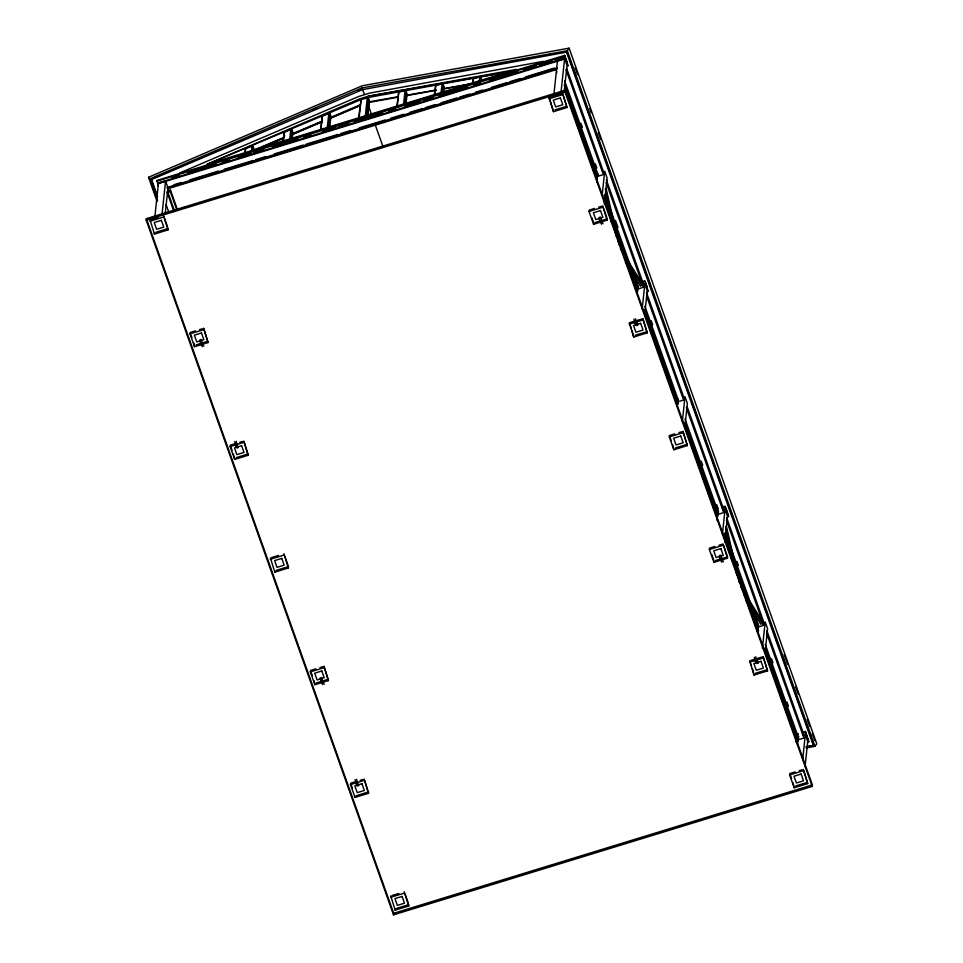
<?xml version="1.0" encoding="UTF-8"?>
<svg xmlns="http://www.w3.org/2000/svg" width="963" height="963" viewBox="0 0 963 963"><rect width="100%" height="100%" fill="white"/><g stroke="black" fill="none" stroke-linecap="round" stroke-linejoin="round"><path stroke-width="1.44" d="M253.522 150.3L254.088 149.048L253.209 146.593L252.017 146.087L245.589 148.832L245.132 153.562L248.875 152.419M473.026 83.673L473.555 78.135L479.827 76.992L481.873 80.17M283.423 141.826L284.398 132.28L290.826 129.536L292.018 130.041L292.896 132.497L292.258 138.479M320.92 130.318L322.388 116.078L328.828 113.333L330.02 113.827L330.899 116.294L329.719 127.321M397.238 106.917L398.79 91.87L405.05 90.727L406.217 91.437L407.096 93.905L406.037 103.811M434.722 95.409L435.782 85.081L442.041 83.925L443.209 84.648L444.087 87.103L443.51 92.508M146.207 220.19L146.376 218.637L565.064 90.221L812.387 784.881L812.218 786.434L393.53 914.85L146.207 220.19L564.896 91.774L565.064 90.221M155.958 232.264L168.128 228.52L167.983 229.916L154.453 234.069L150.035 219.853L158.149 217.361M158.353 186.232L156.969 180.43L564.655 55.385L565.353 57.335L555.302 60.416M154.874 216.699L158.45 183.187L165.576 181.008L167.983 187.761L165.179 213.991M154.453 234.069L154.598 232.673M162.001 214.52L165.576 181.008M167.983 229.916L163.566 215.7M173.906 211.607L167.237 192.516L167.406 190.939L170.463 190.012L177.505 209.814M176.843 209.97L170.295 191.589L170.463 190.012M208.08 342.551L203.662 328.335L208.08 342.551L194.55 346.704L189.988 333.872L190.132 332.488L195.549 330.827M194.55 346.704L193.792 342.744M244.638 153.562L245.589 148.832M252.763 150.83L253.209 146.593M244.253 442.33L248.213 455.258L234.683 459.411L230.121 446.591L230.265 445.195L235.682 443.534M234.683 459.411L233.467 454.175M248.213 455.258L243.795 441.042M282.953 141.633L284.398 132.28M291.067 139.009L292.018 130.041M276.321 570.325L288.491 566.593L288.346 567.977L274.816 572.13L270.398 557.914M320.462 130.065L322.388 116.078M274.816 572.13L274.961 570.746M328.539 127.622L330.02 113.827M288.346 567.977L283.929 553.773M358.573 118.341L361.053 99.707L359.03 118.63M365.266 116.716L367.288 97.793L368.528 98.382L369.407 100.85L367.842 115.404M366.662 115.861L368.528 98.382M367.397 115.103L367.854 110.745M368.323 106.375L368.793 102.006M328.431 680.576L324.013 666.36L328.431 680.576L314.901 684.717L310.339 671.897L310.483 670.501L315.9 668.852M314.901 684.717L314.143 680.769M396.768 106.7L398.79 91.87M404.857 104.173L406.217 91.437M364.604 780.355L368.564 793.283L355.034 797.436L350.472 784.604L350.616 783.22L356.033 781.559M355.034 797.436L355.178 796.04M434.277 95.084L435.782 85.081M368.564 793.283L364.146 779.067M442.354 92.737L443.209 84.648M472.556 83.42L473.555 78.135M396.672 908.35L408.842 904.618L408.697 906.002L395.167 910.155L390.749 895.939M480.621 81.193L480.994 77.702M393.53 914.85L393.698 913.297L146.376 218.637M395.167 910.155L395.312 908.759M408.697 906.002L404.279 891.786M567.014 107.531L562.597 93.315L567.014 107.531L553.484 111.672L549.066 97.468L561.236 93.724M553.906 94.314L557.481 60.801L564.607 58.611L567.014 65.376L564.21 91.593M556.626 73.092L556.795 71.515M553.484 111.672L549.524 98.744M568.17 65.267L568.098 66.002L564.655 55.385M561.032 92.123L564.607 58.611M607.256 218.77L607.111 220.166L593.581 224.307L589.019 211.487L589.163 210.103L594.58 208.441M596.651 182.176L597.59 173.436M593.581 224.307L593.738 222.922M602.224 194.562L604.716 171.245L607.111 177.999L604.319 204.228M607.111 220.166L602.694 205.95L598.637 207.189M647.244 332.873L642.827 318.657L647.244 332.873L633.714 337.026L629.296 322.81L641.478 319.078M636.94 293.426L637.711 286.143M633.714 337.026L632.041 330.502M648.412 290.621L648.328 291.368L644.897 280.751L642.02 281.629M642.201 308.726L644.837 283.965L647.244 290.718L644.753 314.022M687.377 445.592L682.96 431.376L687.377 445.592L673.847 449.745L669.285 436.925L669.429 435.529L674.846 433.868M677.073 406.157L677.844 398.863M673.847 449.745L672.631 444.509M682.334 421.457L684.982 396.684L687.377 403.437L684.729 428.21M727.607 556.795L727.462 558.179L713.932 562.332L709.37 549.512L709.514 548.116L714.931 546.454M717.002 520.201L717.941 511.461M713.932 562.332L714.077 560.935M728.666 516.036L728.582 516.782L725.151 506.153L722.274 507.032M722.419 534.044L725.067 509.271L727.462 516.024L724.67 542.253M727.462 558.179L723.044 543.963L718.988 545.214M767.595 670.898L763.178 656.682L767.595 670.898L754.065 675.039L749.647 660.835L761.817 657.091M757.291 631.451L758.062 624.168M754.065 675.039L752.392 668.527M762.395 648.207L765.188 621.978L767.595 628.731L765.104 652.047M803.768 770.689L807.728 783.617L794.198 787.77L789.636 774.938L789.78 773.554L795.197 771.893M797.424 744.17L798.195 736.888M795.859 741.859L797.894 741.233L798.062 739.656L765.32 647.714M794.198 787.77L792.97 782.522M808.884 741.341L808.8 742.076L805.369 731.459L802.492 732.337M802.685 759.47L805.321 734.697L807.728 741.462L805.08 766.223M807.728 783.617L803.311 769.401M327.312 127.032L328.828 113.333M329.876 121.651L330.899 116.294M403.473 105.003L405.05 90.727M405.917 100.646L406.398 96.36M289.827 138.431L290.826 129.536M440.97 93.495L442.041 83.925M251.367 151.648L252.017 146.087M479.261 81.759L479.827 76.992M292.331 133.749L292.896 132.497M443.546 88.139L444.087 87.103M569.109 48.15L362.196 85.779L148.519 177.288L149.891 178.901L361.956 87.946L567.315 50.738L569.109 48.15L816.793 743.809L814.975 746.325L806.151 747.974M207.153 164.288L359.693 98.84L368.095 96.264L516.493 69.408L207.153 164.288L360.126 99.983L368.215 97.504L515.903 70.504L368.095 96.264M257.386 149.626L283.483 138.419M291.729 134.88L321.967 121.916M330.213 118.377L360.439 105.4L330.044 118.244M312.999 109.806L317.116 108.049M358.248 90.474L362.365 88.716M155.091 177.276L159.208 175.507M161.965 174.339L166.081 172.582M186.702 163.77L190.818 162.013M214.183 152.034L216.928 150.854M179.684 172.967L358.609 96.505L369.756 93.086L543.288 61.367M255.412 149.602L283.002 137.805M292.656 133.676L321.63 121.302M329.9 117.763L360.246 104.798M255.472 149.783L283.086 138.094M292.752 134.013L321.762 121.747M474.265 83.287L478.009 82.132M156.885 181.176L564.571 56.131M172.016 177.974L179.19 175.772M187.809 173.135L216.519 164.324M222.26 162.566L229.435 160.364M238.054 157.727L250.97 153.755M253.847 152.876L263.886 149.795M272.505 147.158L298.349 139.226M304.091 137.468L311.266 135.265M322.749 131.75L335.666 127.778M338.543 126.899L348.582 123.818M354.324 122.06L383.045 113.249M388.787 111.491L395.962 109.288M404.568 106.652L420.362 101.801M423.239 100.922L433.278 97.841M439.02 96.083L467.729 87.272M473.471 85.514L480.657 83.312M489.264 80.675L517.974 71.864M523.716 70.106L536.644 66.146M539.509 65.255L552.425 61.295M157.583 183.126L565.269 58.081M157.511 183.849L565.197 58.803M174.062 184.691L181.249 182.501M189.855 179.852L218.565 171.053M224.307 169.283L253.016 160.484M255.893 159.605L265.944 156.512M274.551 153.875L303.261 145.064M306.138 144.185L337.712 134.507M340.589 133.616L350.64 130.535M359.247 127.898L385.092 119.978M390.834 118.208L403.75 114.248M409.492 112.49L422.408 108.53M425.285 107.639L435.324 104.558M441.078 102.8L456.859 97.961M459.736 97.082L469.788 94.001M475.529 92.231L482.704 90.028M491.311 87.392L507.104 82.553M509.981 81.662L520.02 78.581M525.762 76.823L554.483 68.024M166.816 187.616L557.276 67.855M169.103 187.665L173.4 186.341M182.019 183.704L210.728 174.893M216.47 173.135L223.645 170.933M232.264 168.296L245.18 164.324M250.922 162.566L258.096 160.364M266.715 157.727L295.424 148.916M301.166 147.158L308.341 144.956M316.959 142.307L329.876 138.347M332.753 137.468L342.792 134.387M351.411 131.75L380.12 122.939M382.985 122.06L393.036 118.979M401.655 116.33L414.572 112.37M417.448 111.491L427.488 108.41M433.23 106.652L464.816 96.962M467.681 96.083L474.867 93.88M483.474 91.244L499.267 86.393M502.144 85.514L512.184 82.433M517.925 80.675L527.977 77.594M533.719 75.824L549.512 70.985M552.377 70.106L556.686 68.782M167.586 188.844L556.614 69.529M167.237 192.516L170.295 191.589M149.891 221.249L163.409 217.096M548.91 98.852L562.44 94.699M554.977 109.866L565.811 106.556M199.606 329.587L202.314 328.756M189.988 333.872L203.518 329.731M589.019 211.487L602.549 207.334M196.055 344.898L206.876 341.576M595.086 222.501L605.908 219.191M202.29 343.647L201.339 339.506L199.81 339.975L200.773 344.104L202.29 343.647L203.891 346.174M601.49 221.201L600.539 217.072L599.01 217.542L599.973 221.671L601.49 221.201L603.091 223.741M634.846 283.832L637.723 282.953M634.761 284.579L637.638 283.7M641.948 282.376L644.813 281.497M635.46 286.529L638.337 285.65M642.634 284.326L645.511 283.447M635.387 287.251L638.252 286.372M642.273 287.672L638.674 288.768L633.185 273.372M239.739 442.294L242.447 441.463M230.121 446.591L243.651 442.438M629.152 324.194L642.682 320.053M235.73 446.074L237.259 445.604L238.451 447.506L236.922 447.976L234.719 441.68M634.93 323.628L636.459 323.159L637.65 325.061L636.122 325.53L633.919 319.247M236.188 457.606L248.358 453.874M635.219 335.22L646.041 331.898M679.998 401.126L683.598 400.018L646.727 296.448M271.759 557.505L278.512 555.434M678.903 432.628L681.611 431.797M270.254 559.31L283.784 555.157M669.285 436.925L682.815 432.772M675.352 447.939L686.174 444.617M715.1 509.234L717.977 508.356M715.015 509.981L717.892 509.102M722.202 507.778L725.067 506.899M715.714 511.931L718.591 511.052M722.888 509.728L725.765 508.849M715.641 512.653L718.506 511.774M319.957 667.6L322.665 666.769M310.339 671.897L323.869 667.744M709.37 549.512L722.9 545.359M316.406 682.911L327.227 679.589M715.437 560.526L726.258 557.204M322.653 681.672L321.69 677.543L320.173 678.012L321.124 682.141L322.653 681.672L324.242 684.212M721.853 559.238L720.89 555.097L719.373 555.567L720.324 559.696L721.853 559.238L723.442 561.766M762.612 625.685L759.025 626.793L753.535 611.397M360.09 780.319L362.798 779.488M350.472 784.604L364.002 780.463M749.503 662.219L763.033 658.066M356.081 784.099L357.61 783.641L358.802 785.531L357.273 786.001L355.07 779.717M755.281 661.665L756.81 661.196L758.001 663.098L756.473 663.567L754.27 657.272M356.539 795.631L368.709 791.887M755.57 673.233L766.392 669.923M795.318 734.54L798.195 733.662M795.233 735.287L798.11 734.408M802.42 733.084L805.285 732.205M795.932 737.237L798.809 736.358M803.106 735.034L805.983 734.155M800.349 739.151L803.949 738.043L766.572 633.076M392.097 895.53L398.863 893.447M799.254 770.641L801.962 769.81M390.605 897.335L404.135 893.183M789.636 774.938L803.166 770.797M795.703 785.952L806.525 782.642M393.698 913.297L812.387 784.881M547.839 54.819L550.752 54.289M806.669 746.819L813.976 745.482M370.225 102.234L398.14 97.179M406.952 95.59L436.347 90.269M443.69 88.945L471.605 83.889M805.947 746.758L813.338 745.434L566.509 52.158L362.557 89.619L151.552 179.563L157.583 196.44M369.72 101.729L397.731 96.769M406.579 95.205L436.058 89.992M443.437 88.68L471.449 83.733M620.437 248.767L641.117 281.726M623.771 256.7L642.08 285.855M599.973 221.671L601.562 224.198M625.432 262.237L640.551 286.324M740.788 586.792L761.48 619.751M744.134 594.725L763.226 625.156M720.324 559.696L721.913 562.236M745.783 600.262L760.902 624.349M200.773 344.104L202.362 346.644M321.124 682.141L322.713 684.681M567.315 50.738L814.975 746.325M575.164 67.615L577.668 74.669M589.729 108.53L591.234 112.767M598.264 132.509L600.78 139.575M784.123 654.527L787.638 664.398M795.679 686.968L798.195 694.022M807.235 719.421L809.739 726.475M812.254 733.529L814.77 740.583M567.339 52.76L581.905 93.676M585.432 103.547L592.955 124.709M595.977 133.183L604.511 157.162M605.522 159.978L617.572 193.84M622.098 206.539L627.623 222.056M632.643 236.164L639.179 254.509M642.189 262.971L650.723 286.962M652.733 292.596L654.238 296.833M657.765 306.716L662.279 319.403M667.299 333.511L673.835 351.856M677.856 363.147L685.391 384.309M687.401 389.943L689.905 396.997M692.421 404.063L696.935 416.75M702.966 433.687L709.502 452.02M712.512 460.495L721.046 484.473M723.057 490.119L725.572 497.173M728.088 504.227L733.108 518.335M737.622 531.034L744.158 549.367M748.179 560.659L751.694 570.529M752.199 571.95L755.714 581.821M757.725 587.466L761.239 597.337M762.744 601.574L768.775 618.499M772.29 628.382L778.814 646.715M781.836 655.189L790.37 679.168M791.381 681.997L804.43 718.675M805.947 722.9L813.482 744.062M565.775 58.526L567.472 63.305M645.595 282.701L647.292 287.48M725.837 508.103L727.968 514.086M805.369 731.459L806.055 733.409M806.488 734.6L808.186 739.379M566.726 68.517L603.608 172.088M606.365 179.828L643.729 284.807M646.498 292.547L683.862 397.526M687.076 406.542L723.959 510.113M726.704 517.853L764.08 622.82M766.849 630.572L804.213 735.551M565.967 69.613L603.332 174.592L598.541 176.06L564.655 80.892M606.088 182.332L643.465 287.299M686.318 407.638L723.682 512.605L718.892 514.086L685.006 418.905M726.439 520.345L763.815 625.324M580.87 123.18L582.362 127.381M595.315 163.77L596.807 167.959M615.513 220.491L618.005 227.497M651.169 320.619L652.661 324.82M701.22 461.193L702.713 465.394M716.665 504.588L718.157 508.789M736.864 561.309L738.356 565.51M771.507 658.644L773.012 662.833M786.964 702.027L788.456 706.228M605.282 194.995L607.28 200.593M610.265 208.995L630.693 266.378M644.921 306.318L678.807 401.499M727.619 538.618L725.633 533.021L731.976 560.767M730.616 547.02L751.044 604.403M765.272 644.343L799.158 739.512M564.884 84.72L597.614 176.662M604.162 195.056L607.689 204.963M612.215 217.686L627.828 261.539M630.356 268.617L637.903 289.827M644.957 309.641L678.193 402.991M685.247 422.793L717.989 514.748M724.537 533.129L728.558 544.444M732.59 555.759L748.203 599.612M750.719 606.69L758.278 627.912M564.21 84.888L597.445 178.251M604.499 198.053L611.048 216.434M613.058 222.092L626.155 258.878M628.67 265.944L637.735 291.404M644.789 311.218L678.024 404.568M684.573 422.962L717.82 516.324M724.862 536.126L731.411 554.507M733.433 560.177L746.518 596.952M749.045 604.018L758.615 630.897M765.152 649.291L797.894 741.233M564.896 91.774L812.218 786.434M603.151 207.226L606.81 217.494M723.502 545.251L727.149 555.507M591.908 217.794L593.28 221.634M630.211 325.374L631.126 327.938M669.887 436.817L671.259 440.657M711.801 554.532L713.631 559.659M750.562 663.399L751.477 665.963M790.238 774.83L791.61 778.682M361.956 87.946L364.375 94.362M368.396 105.641L371.405 114.103M375.426 125.395L382.961 146.557M283.82 133.532L284.699 136M168.417 193.768L173.954 209.332M166.118 204.674L168.609 211.679M150.962 179.034L156.488 194.55M164.023 216.988L167.67 227.244M284.843 556.337L288.033 565.305M405.194 894.35L408.384 903.33M151.022 182.188L157.559 200.533M191.047 335.052L191.962 337.616M230.723 446.483L232.095 450.323M311.398 673.077L312.313 675.641M351.074 784.496L352.446 788.348M149.891 178.901L157.426 200.172M148.519 177.288L157.053 201.387M726.584 527.11L739.415 582.675M756.99 658.704L758.001 663.098M725.729 526.677L736.876 574.923M755.799 656.814L756.81 661.196M726.403 533.43L727.426 537.811M606.233 189.085L619.065 244.638M636.639 320.679L637.65 325.061M605.378 188.64L616.525 236.898M635.448 318.777L636.459 323.159M605.197 194.959L611.613 222.742M356.599 779.248L357.61 783.641M236.248 441.223L237.259 445.604M161.375 220.346L154.249 222.525L156.656 229.29L163.782 227.099L161.375 220.346M560.406 97.949L553.28 100.14L555.687 106.893L562.813 104.714L560.406 97.949M201.472 332.981L194.345 335.16L196.753 341.913L203.879 339.734L201.472 332.981M600.503 210.584L593.377 212.775L595.784 219.528L602.91 217.337L600.503 210.584M241.605 445.688L234.478 447.879L236.886 454.632L244.012 452.441L241.605 445.688M640.636 323.303L633.51 325.482L635.917 332.235L643.043 330.056L640.636 323.303M281.738 558.408L274.611 560.598L277.019 567.351L284.145 565.161L281.738 558.408M680.769 436.022L673.643 438.201L676.05 444.966L683.176 442.775L680.769 436.022M321.823 670.994L314.696 673.185L317.104 679.938L324.23 677.747L321.823 670.994M720.854 548.609L713.727 550.8L716.135 557.553L723.261 555.362L720.854 548.609M361.956 783.713L354.829 785.892L357.237 792.645L364.363 790.467L361.956 783.713M760.987 661.316L753.86 663.507L756.268 670.26L763.394 668.081L760.987 661.316M402.089 896.433L394.962 898.611L397.37 905.376L404.496 903.186L402.089 896.433M801.12 774.047L793.994 776.226L796.401 782.979L803.527 780.8L801.12 774.047"/></g></svg>
